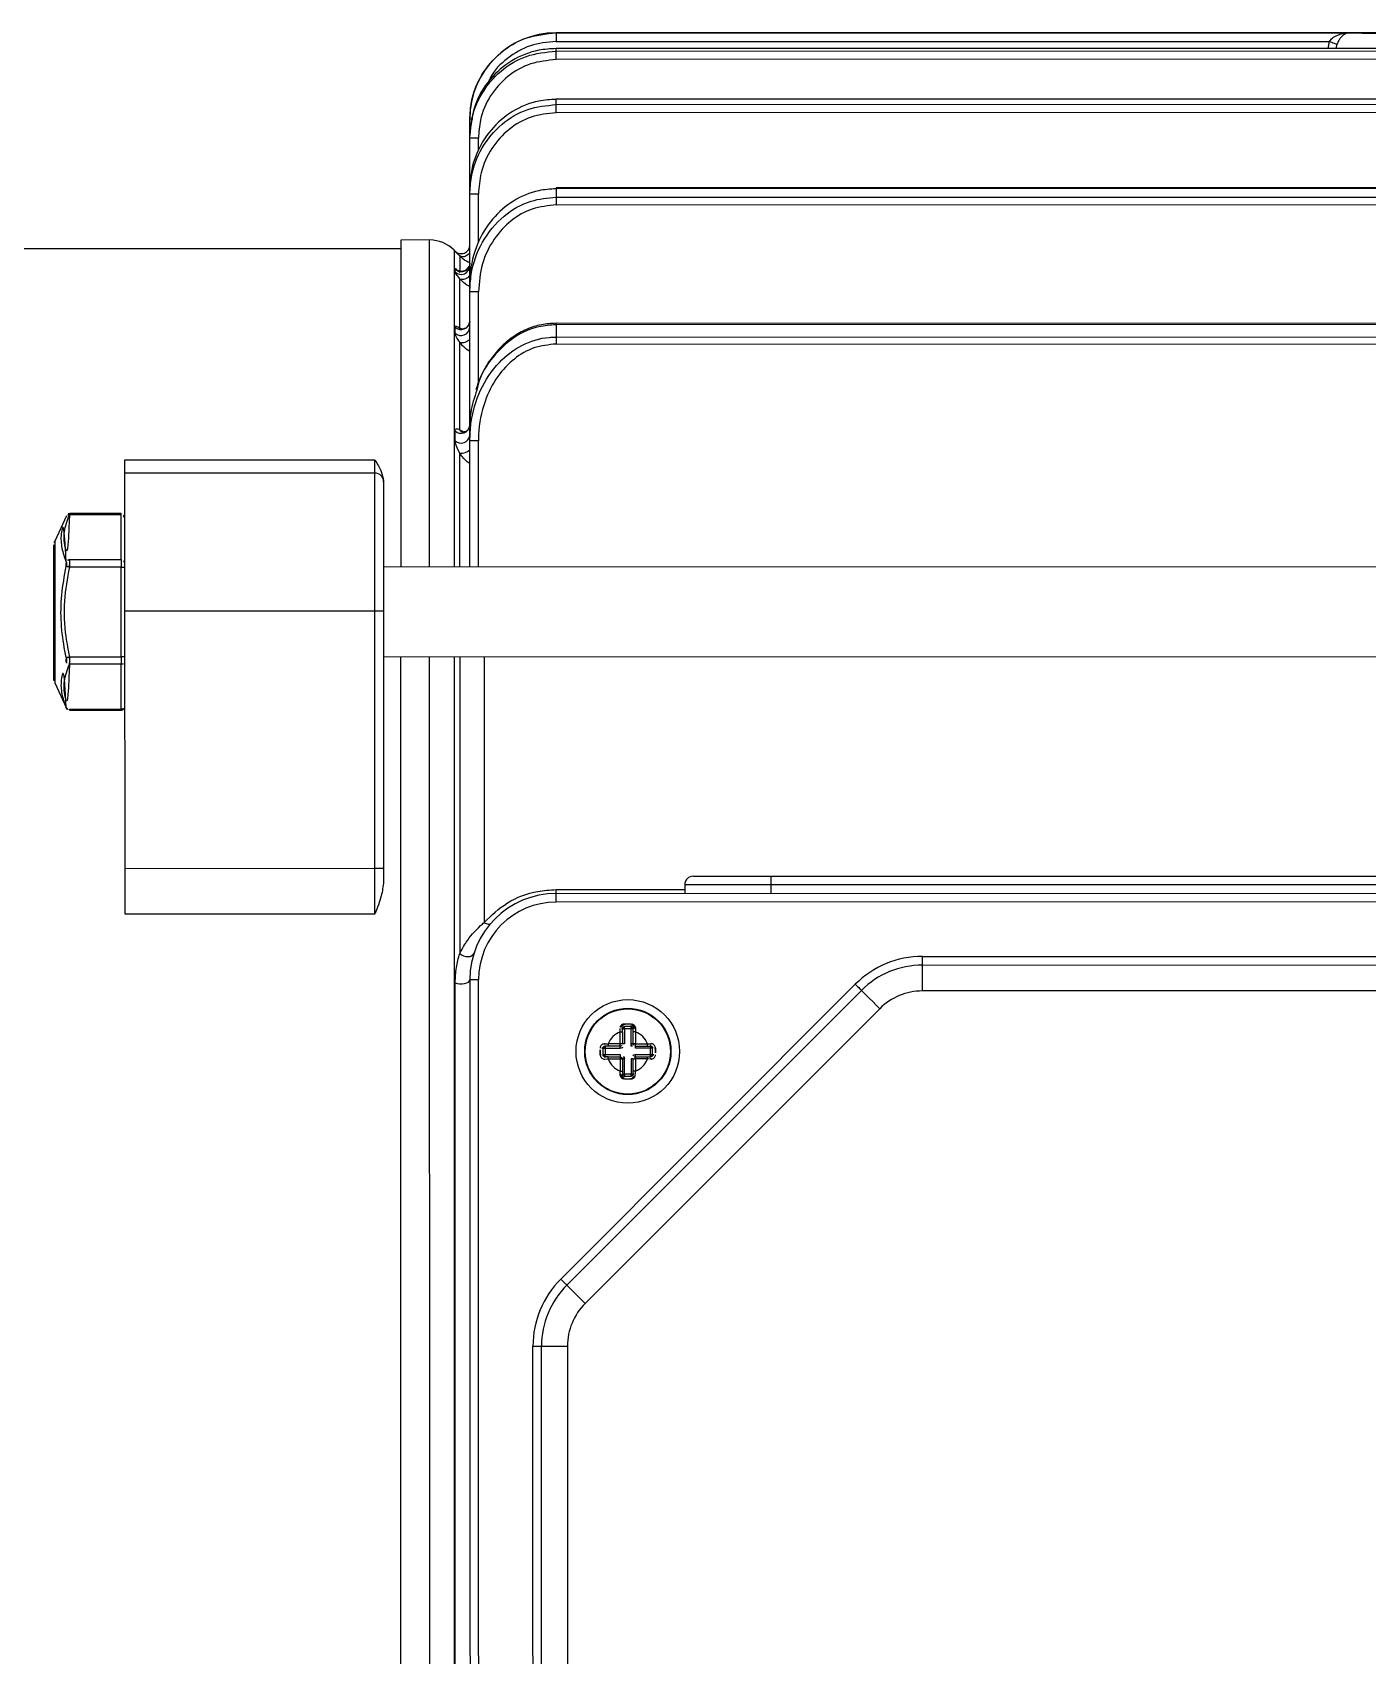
# Model space of a CAD drawing. Header units: millimetres. Extents: x 441156 to 441876, y 4514765 to 4515211.
# Drawn here: x 441241.9533 to 441242.0827, y 4514792.8756 to 4514793.0329 of the extents above; entities that cross this region are included whole.
import ezdxf

# ---------------------------------------------------------------- set-up
doc = ezdxf.new("R2010")
doc.units = ezdxf.units.MM
doc.layers.add('-LYNKA_PISCINA', color=7, linetype='Continuous', lineweight=18)
doc.layers.add('05 ESQUEMAS HIDRAULICOS nuevos_dwg _6_', color=7, linetype='Continuous', lineweight=18, true_color=0x767676)

# ---------------------------------------------------------------- blocks, each defined once
blk = doc.blocks.new('05 ESQUEMAS HIDRAULICOS nuevos_dwg_A$C47CE04E0-V10-01_ARQ_CUARTO DEPURADORA')
at = {"layer": '-LYNKA_PISCINA', "lineweight": 25}
for p, q in [((122.418902974883, 80.63122263722863), (96.81889877871622, 80.63122263722863)), ((96.81889877847473, 80.63100806045395), (104.180453877962, 80.63100806045395)), ((103.9757119231586, 80.4859184341417), (103.9877282195453, 80.55100968646866)), ((96.81889877847473, 79.96599158811432), (96.81889877847473, 80.01450976896149)), ((96.04611859849733, 79.8309974985109), (96.01889715722842, 79.8309974985109)), ((96.81889877847473, 79.10811981725556), (122.4189029746417, 79.10811981725556)), ((95.88233099511903, 78.41529330777985), (95.88233099511903, 78.44198277759416)), ((95.88233099511903, 77.84839353132112), (95.88233099511903, 77.90417155790196)), ((96.81889877847473, 77.81201607155663), (122.4189029746417, 77.81201607155663)), ((95.92517481378358, 76.9527093188749), (95.92517481378358, 77.76344126629695)), ((95.88233099511903, 76.85040018129213), (95.88233099511903, 76.94132259654863)), ((95.92517481378358, 75.68044370579584), (95.92517481378358, 76.73697254228456)), ((96.01889715722842, 75.68044370579584), (96.01889715722842, 76.8490732328878)), ((92.16289983323854, 74.64217922258241), (92.16289983323854, 75.88670781421524)), ((95.21889553598207, 75.27122280168396), (95.21889553598207, 72.88834533262117)), ((95.37889824441713, 56.33400237727029), (95.37889824441713, 74.84844333100182)), ((95.64635024598877, 56.33400237727029), (95.64635024598877, 74.84844333100182)), ((95.87262139848512, 74.84844333100182), (95.87262139848512, 56.33400237727029)), ((98.09089766076845, 72.81522309946878), (98.81089792779727, 72.81522309946878)), ((97.41290078691289, 71.37322543728214), (97.41197095445436, 71.40400155055387)), ((97.27011786035344, 71.26214920151097), (97.30089769891542, 71.26122272181374)), ((97.41290078691289, 71.2412227557884), (97.30089769891542, 71.2412227557884)), ((97.41197095445436, 70.97844450342518), (97.41290078691289, 71.00922024416789))]:
    blk.add_line(p, q, dxfattribs=at)
at = {"layer": '-LYNKA_PISCINA', "lineweight": 25, "flags": 128}
for points in [[(96.81889877871622, 80.63100806050636), (96.81889877871622, 80.55100968652026), (103.9877282197871, 80.55100968652026), (103.9991842325125, 80.54663768582333), (104.0103660638728, 80.54237148337366), (104.0210233743585, 80.53830793671749), (104.0308939035326, 80.53454539351718), (104.0397392328177, 80.53117177062238), (104.0473447854908, 80.52826753430672), (104.0535555894764, 80.52589973979453), (104.0582047517694, 80.52412650160912), (104.0489541108996, 80.48591843419463)], [(96.81889877847473, 80.46166977453096), (96.81889877847473, 80.48514059352739), (96.81889877847473, 80.4859184341417), (122.4189029746417, 80.4859184341417), (122.4189029746417, 80.48514059352739)], [(122.4189029746417, 80.46166977453096), (122.4189029746417, 80.38257143068178), (96.81889877847473, 80.38257143068178), (96.81889877847473, 80.46166977453096), (122.4189029746417, 80.46166977453096), (122.4189029746417, 80.48514059352739), (96.81889877847473, 80.48514059352739)], [(122.4189029746417, 79.96599158811432), (122.4189029746417, 79.88953074979646), (96.81889877847473, 79.88953074979646), (96.81889877847473, 79.96599158811432), (122.4189029746417, 79.96599158811432), (122.4189029746417, 80.01450976896149), (96.81889877847473, 80.01450976896149), (96.81889877847473, 80.01779100465639), (122.4189029746417, 80.01779100465639), (122.4189029746417, 80.01450976896149)], [(96.09889851144592, 77.388019921063), (96.09889851144592, 78.23021045493942), (96.01889715722842, 78.23021045493942), (96.01889715722842, 78.31197759675842), (96.01889715722842, 79.13439801502092), (96.01889715722842, 79.1853391246782), (96.01889715722842, 79.65393892097337), (96.01889715722842, 79.67849305438858), (96.01889715722842, 79.8309974985109), (96.01889715722842, 79.83122250604492)], [(96.09889851144592, 79.53346154260498), (96.09889851144592, 79.65393892097337), (96.01889715722842, 79.65393892097337)], [(96.09889851144592, 78.6876880245195), (96.09889851144592, 79.13439801502092), (96.01889715722842, 79.13439801502092)], [(122.4189029746417, 79.18542555141316), (122.4189029746417, 79.19311604070528), (96.81889877847473, 79.19311604070528), (96.81889877847473, 79.18542555141316), (96.81889877847473, 79.10811981725556), (96.81889877847473, 79.03622171449524), (122.4189029746417, 79.03622171449524), (122.4189029746417, 79.10811981725556), (122.4189029746417, 79.18542555141316), (96.81889877847473, 79.18542555141316)], [(95.64635024598877, 75.68044370579584), (95.64635024598877, 78.71122291850908), (95.37889824441713, 78.71122291850908), (95.37889824441713, 75.68044370579584)], [(95.88233099511903, 78.60754808950288), (95.88233099511903, 78.60779097843034), (95.87262139848512, 78.61749759483203), (95.87262139848512, 75.68044370579584)], [(96.01889715722842, 78.58924499320851), (96.0167990737323, 78.5870724039064), (96.00095019868652, 78.57340654897554), (95.98377214006227, 78.56296381521088), (95.966456990755, 78.55646541881426), (95.95019684366028, 78.55435690450531), (95.93611226609987, 78.55678579377992), (95.92517481378358, 78.56358370351654), (95.92517481378358, 78.41566285657747)], [(96.01889715722842, 78.49783083963257), (96.01545200876039, 78.47490391301972), (96.01198301843449, 78.46570840644699)], [(95.93156443170349, 77.88738763499123), (95.92517481378358, 77.89569354224068), (95.92517481378358, 78.35240295696123)], [(96.09889851144592, 75.68044370579584), (96.09889851144592, 76.8490732328878), (96.01889715722842, 76.8490732328878), (96.01889715722842, 76.97120538520676), (96.01889715722842, 78.23021045493942)], [(96.81889877847473, 77.92581772971018), (96.81889877847473, 77.81201607155663), (96.81889877847473, 77.7470112459646), (122.4189029746417, 77.7470112459646), (122.4189029746417, 77.81201607155663), (122.4189029746417, 77.92581772971018), (96.81889877847473, 77.92581772971018), (96.81889877847473, 77.94020778107507), (122.4189029746417, 77.94020778107507), (122.4189029746417, 77.92581772971018)], [(95.94348536065858, 76.93198850917679), (95.93500958017151, 76.93821421432358), (95.92517481378358, 76.9527093188749), (95.96372113755982, 76.93232602047784)], [(95.138900142229, 76.5512228624807), (95.138900142229, 76.67145437168939), (92.81889663270753, 76.67145437168939), (92.81889663270753, 76.5512228624807), (92.81889663270753, 75.27122280168396), (92.81889663270753, 72.88834533262117), (95.138900142229, 72.88834533262117), (95.21889553598207, 72.88834533262117), (95.21889553598207, 72.76633015441757)], [(95.21889553598207, 76.47972262072427), (95.21889553598207, 76.47122299837929), (95.21889553598207, 75.27122280168396), (95.138900142229, 75.27122280168396), (95.138900142229, 76.5512228624807), (92.81889663270753, 76.5512228624807)], [(92.28057132295412, 76.15679881143434), (92.17039213708681, 75.92051780390605), (92.17039213708681, 74.60836997794969), (92.28057132295412, 74.37208822536331)], [(92.78689489892764, 75.7494182007299), (92.78689489892764, 76.1651099340902), (92.3069881015186, 76.1651099340902)], [(92.78689489892764, 76.1651099340902), (92.78689489892764, 76.17582833933695), (92.30955706170839, 76.17582833933695)], [(92.3069881015186, 75.7494182007299), (92.78689489892764, 75.7494182007299), (92.78689489892764, 75.68013599681719), (92.3069881015186, 75.68013599681719), (92.30235682061951, 75.6811634318815), (92.29783282808107, 75.68216851520403), (92.29350553087036, 75.6831281499849), (92.28947625688355, 75.68402221965653), (92.28583441308778, 75.68483060765129), (92.28266344598572, 75.6855346875177), (92.28002892068665, 75.68612030315263), (92.27798448137086, 75.68657329845293)], [(92.81889663270753, 74.84875178503854), (92.78689489892764, 74.84875178503854), (92.78689489892764, 75.68013599681719), (92.81889663270753, 75.68013599681719)], [(123.3369217925434, 75.6264188008295), (123.282896142519, 75.68044370579584), (95.21889553598207, 75.68044370579584)], [(92.81889663270753, 72.88834533262117), (92.81889663270753, 72.4665463583456), (95.138900142229, 72.4665463583456), (95.138900142229, 72.88834533262117), (95.138900142229, 75.27122280168396), (92.81889663270753, 75.27122280168396)], [(92.27798448137086, 74.84231373834473), (92.28002892068665, 74.84276673364504), (92.28266344598572, 74.84335234927995), (92.28583441308778, 74.84405642914636), (92.28947625688355, 74.84486481714113), (92.29350553087036, 74.84575888681275), (92.29783282808107, 74.84671852159363), (92.30235682061951, 74.84772360491618), (92.3069881015186, 74.84875178503854), (92.78689489892764, 74.84875178503854), (92.78689489892764, 74.7794695811258), (92.3069881015186, 74.7794695811258)], [(92.3069881015186, 74.36377710270746), (92.78689489892764, 74.36377710270746), (92.78689489892764, 74.7794695811258)], [(95.21889553598207, 74.84844333100182), (123.282896142519, 74.84844333100182), (123.2988940291767, 74.86444345283371), (123.2988940291767, 74.89486640858514)], [(95.92517481378358, 74.84844333100182), (95.92517481378358, 72.09808534550531), (95.94157801202577, 72.08594611453873), (95.96091971925539, 72.07676774430139), (95.98178730539125, 72.07122004198891), (96.00264893106262, 72.06970906424385), (96.0219787173633, 72.07234507965906), (96.03836999467653, 72.07893586325508), (96.05062470964234, 72.08899861740929), (96.05784283212465, 72.1017987148748)], [(96.15144596627991, 74.84844333100182), (96.15144596627991, 72.38652116227014), (96.16126285127446, 72.38092503118378), (96.17084727815431, 72.37643829154833), (96.17998467019837, 72.37316525149208), (96.18846045068544, 72.37118116187914), (96.19607196382329, 72.37053221630913), (96.20265231660645, 72.37123331594331), (96.20804653695862, 72.37326881456241), (96.21212349466127, 72.37659102845055)], [(92.30955706170839, 74.35305944251878), (92.78689489892764, 74.35305944251878), (92.78689489892764, 74.36377710270746)], [(107.3549018912677, 72.65522262620789), (107.3549018912677, 72.73522249030931), (98.81089792779727, 72.73522249030931), (98.81089792779727, 72.81522309946878), (107.3549018912677, 72.81522309946878), (107.3549018912677, 72.73522249030931), (108.1549035125141, 72.73522249030931), (108.1549035125141, 72.65522262620789)], [(108.1549035125141, 72.69112399387222), (109.3469010405902, 72.69112399387222), (109.3469010405902, 72.65522262620789), (109.3469010405902, 72.57522276210648), (96.81889877847473, 72.57522276210648), (96.81889877847473, 72.65522262620789), (109.3469010405902, 72.65522262620789)], [(96.81889877847473, 72.65522262620789), (96.81889877847473, 72.69112399387222), (98.01089630655092, 72.69112399387222)], [(98.81089792779727, 72.65522262620789), (98.81089792779727, 72.73522249030931), (98.01089630655092, 72.73522249030931), (98.01089630655092, 72.65522262620789)], [(100.2142714076404, 71.99122315811974), (100.2142714076404, 72.07122302222116), (105.9515224509601, 72.07122302222116), (105.9515224509601, 71.99122315811974), (105.9515224509601, 71.75122282075745), (100.2142714076404, 71.75122282075745), (100.2142714076404, 71.99122315811974), (105.9515224509601, 71.99122315811974)], [(96.01889715722842, 59.32722321319444), (96.01545200876039, 59.33834991025788), (96.0054145865802, 59.34851883518559), (95.98964915803712, 59.35685379969937), (95.96951470903203, 59.3626369403587), (95.94673977426332, 59.36537018585069), (95.92329130700871, 59.36481847035748), (95.90118394426148, 59.36102873253685), (95.88233099511903, 59.35432768034799), (95.88233099511903, 71.82811802792413), (95.90118394426148, 71.82141697573525), (95.92329130700871, 71.81762723791462), (95.94673977426332, 71.81707552242145), (95.96951470903203, 71.81980876791341), (95.98964915803712, 71.82559190857275), (96.0054145865802, 71.83392687308654), (96.01545200876039, 71.84409579801422), (96.01889715722842, 71.8552224950777), (96.01889715722842, 59.32722321319444), (96.09889851144592, 59.32722321319444), (96.09889851144592, 71.8552224950777), (96.01889715722842, 71.8552224950777)], [(96.91721067956728, 69.02553743290764), (96.91612587503238, 69.02662447261675), (96.91290722421452, 69.02984349596365), (96.90767989686769, 69.03507082331046), (96.9006465487842, 69.0421060340391), (96.89206944040102, 69.05067829954488), (96.88229427865784, 69.06045830416542), (96.87167869142336, 69.07107016610964), (96.86064587167542, 69.08210596608978), (99.59201679757876, 71.81347689199313), (99.60304961732666, 71.80244071948393), (99.61366520456117, 71.79182885753971), (99.62344036630432, 71.78204885291917), (99.6320174746875, 71.7734769599424), (99.639050822771, 71.76644174921377), (99.6442781501178, 71.76121442186695), (99.64749680093568, 71.75799539852005), (99.64858160547062, 71.75690835881097)], [(97.43289814523501, 71.37322543728214), (97.43289814523501, 71.26122272181374), (97.41290078691289, 71.26122272181374), (97.30089769891542, 71.26122272181374), (97.30089769891542, 71.2412227557884), (97.27289543679993, 71.2412227557884), (97.27289543679993, 71.22122278976305), (97.41290078691289, 71.22122278976305), (97.41290078691289, 71.2412227557884), (97.41290078691289, 71.26122272181374), (97.41290078691289, 71.37322543728214), (97.43289814523501, 71.37322543728214), (97.43289814523501, 71.40122285652025), (97.45289550355716, 71.40122285652025), (97.45289550355716, 71.26122272181374), (97.43289814523501, 71.26122272181374)], [(97.5538240485553, 71.40400155055387), (97.55290017656128, 71.37322543728214), (97.53289685777466, 71.37322543728214), (97.53289685777466, 71.40122285652025), (97.51289949945252, 71.40122285652025), (97.51289949945252, 71.42122282254559), (97.45289550355716, 71.42122282254559)], [(97.53289685777466, 71.26122272181374), (97.51289949945252, 71.26122272181374), (97.51289949945252, 71.40122285652025), (97.45289550355716, 71.40122285652025), (97.45289550355716, 71.42122282254559)], [(97.55290017656128, 71.37322543728214), (97.55290017656128, 71.26122272181374), (97.53289685777466, 71.26122272181374), (97.53289685777466, 71.37322543728214)], [(97.30089769891542, 71.1212229596363), (97.30089769891542, 71.14122292566162), (97.27289543679993, 71.14122292566162), (97.27289543679993, 71.16122289168698), (97.25289807847778, 71.16122289168698), (97.25289807847778, 71.22122278976305), (97.27289543679993, 71.22122278976305), (97.27289543679993, 71.16122289168698), (97.41290078691289, 71.16122289168698), (97.41290078691289, 71.14122292566162)], [(97.55290017656128, 71.2412227557884), (97.66490326455873, 71.2412227557884), (97.66490326455873, 71.26122272181374), (97.69567714265627, 71.26214920151097)], [(97.66490326455873, 71.2412227557884), (97.69289956620973, 71.2412227557884), (97.69289956620973, 71.22122278976305), (97.55290017656128, 71.22122278976305), (97.55290017656128, 71.2412227557884), (97.55290017656128, 71.26122272181374), (97.66490326455873, 71.26122272181374)], [(97.55290017656128, 71.14122292566162), (97.55290017656128, 71.16122289168698), (97.69289956620973, 71.16122289168698), (97.69289956620973, 71.22122278976305)], [(97.69567714265627, 71.12029685246809), (97.66490326455873, 71.1212229596363), (97.66490326455873, 71.14122292566162), (97.69289956620973, 71.14122292566162), (97.69289956620973, 71.16122289168698), (97.71289692453188, 71.16122289168698), (97.71289692453188, 71.22122278976305), (97.69289956620973, 71.22122278976305)], [(97.27011786035344, 71.12029685246809), (97.30089769891542, 71.1212229596363), (97.41290078691289, 71.1212229596363), (97.41290078691289, 71.00922024416789), (97.43289814523501, 71.00922024416789), (97.43289814523501, 70.9812228249298)], [(97.30089769891542, 71.14122292566162), (97.41290078691289, 71.14122292566162), (97.41290078691289, 71.1212229596363), (97.43289814523501, 71.1212229596363), (97.43289814523501, 71.00922024416789)], [(97.51289949945252, 70.9812228249298), (97.45289550355716, 70.9812228249298), (97.45289550355716, 71.1212229596363), (97.43289814523501, 71.1212229596363)], [(97.5538240485553, 70.97844450342518), (97.55290017656128, 71.00922024416789), (97.53289685777466, 71.00922024416789), (97.53289685777466, 71.1212229596363), (97.51289949945252, 71.1212229596363), (97.51289949945252, 70.9812228249298), (97.53289685777466, 70.9812228249298), (97.53289685777466, 71.00922024416789)], [(97.53289685777466, 71.1212229596363), (97.55290017656128, 71.1212229596363), (97.55290017656128, 71.00922024416789)], [(97.66490326455873, 71.1212229596363), (97.55290017656128, 71.1212229596363), (97.55290017656128, 71.14122292566162), (97.66490326455873, 71.14122292566162)], [(97.43289814523501, 70.9812228249298), (97.45289550355716, 70.9812228249298), (97.45289550355716, 70.96122285890442), (97.51289949945252, 70.96122285890442), (97.51289949945252, 70.9812228249298)], [(96.68289886049072, 62.72259379345042), (96.60289750627321, 62.72259379345042), (96.60289750627321, 68.45985191482168), (96.68289886049072, 68.45985191482168)]]:
    blk.add_lwpolyline(points, dxfattribs=at)
for points in [[(86.50095925859254, 77.0912230627523), (90.418897729433, 78.63122305440766), (95.37889824441713, 78.63122305440766), (90.418897729433, 78.63122305440766)], [(97.08691702417175, 68.85583183336122), (97.05381260446353, 68.88893960583076), (97.0219718032245, 68.92077519166334), (96.99263439706604, 68.95011520552498), (96.96692095330994, 68.97583162951334), (96.94581494859497, 68.99693688917024), (96.9301329665546, 69.01261924373969), (96.92047105363648, 69.02227668630941), (96.91721067956728, 69.02553743290764), (99.64858160547062, 71.75690835881097), (99.65184197953981, 71.75364761221272), (99.6615038924579, 71.743990169643), (99.67718587449829, 71.72830781507355), (99.69829187921329, 71.70720255541664), (99.72400532296938, 71.68148613142831), (99.75334272912781, 71.65214611756664), (99.78518353036682, 71.62031053173406), (99.81828795007509, 71.58720275926454)], [(96.92289696267885, 62.72259379345042), (96.68289886049072, 62.72259379345042), (96.68289886049072, 68.45985191482168), (96.92289696267885, 68.45985191482168)]]:
    blk.add_lwpolyline(points, close=True, dxfattribs=at)
at = {"layer": '-LYNKA_PISCINA', "lineweight": 25}
for centre, radius in [((97.48289786294708, 71.19122285413495), 0.480000000000004), ((97.48289786294708, 71.19122285413495), 0.4000000000000057), ((97.48289786294707, 71.19122285413495), 0.394999999999996)]:
    blk.add_circle(centre, radius, dxfattribs=at)
for centre, radius, start, end in [((96.81889786294701, 79.83122285413494), 0.8000000000000114, 90, 180), ((95.64634952298762, 78.39122285413494), 0.3200000000000014, 45.0000000000045, 90), ((95.93889786294703, 78.6643599391248), 0.08000000000003803, 224.999999999996, 0), ((95.93889892816519, 78.664114736968), 0.0799982290714005, 224.9993489314581, 0.0008169549231467141), ((95.93878891188709, 78.47213579325361), 0.08011594423478861, 225.1944748537193, 359.2056794759296), ((95.93884668364504, 78.49925851722105), 0.08046448532979306, 225.3826920306116, 335.3574750342904), ((95.9522405094172, 78.43203163623852), 0.08410278499301628, 251.2271624389135, 322.4255566695779), ((95.93850453183077, 77.96183200761075), 0.08049965023113358, 225.7483616903864, 357.0451799172354), ((95.93847384661392, 77.90615206284153), 0.08054854273898139, 225.8126805485691, 356.8046168228633), ((95.94619967213022, 77.86052205416166), 0.09933138497439814, 257.7801270178921, 317.0432440251727), ((95.93800008498113, 77.0009091364584), 0.0815450998190731, 226.9466899788044, 352.7719114486509), ((95.93795463652829, 76.91019812301882), 0.0816687413786438, 227.0712382493894, 352.3534355679433), ((95.9397179597094, 76.85692024565213), 0.1208261339138928, 263.0868755676723, 310.9435515270899), ((95.13889786294698, 76.47122285413492), 0.08000000000002672, 0, 90), ((92.30243611602094, 76.13768183682049), 0.02780325685616297, 80.57703946211767, 151.5763497999183), ((92.30983270323188, 76.1438303464804), 0.03199775205203017, 90.74974040501252, 156.2115797202887), ((92.7889023757588, 76.13509444569178), 0.03008254488945095, 4.390735849144575, 93.82632152956018), ((92.78689786294703, 76.14382800839994), 0.03200000000001069, 0, 90), ((92.24289786294703, 75.88670804775546), 0.07999999999998562, 155.0000000000049, 180), ((92.3106314372945, 75.71359460705932), 0.03600838456603071, 95.80713604102782, 155.0462620415398), ((92.78890096847032, 75.71940114917477), 0.03008401068794529, 4.392084174885157, 93.82344861970105), ((92.31063022698577, 74.81529202196408), 0.03600711520700809, 204.9539621709171, 264.1945943534008), ((92.78890237575878, 74.80948506952427), 0.03008254488947518, 266.1736784704702, 355.6092641508009), ((92.24289786294703, 74.64217919377832), 0.0799999999999983, 180, 204.9999999999907), ((92.30243611602093, 74.39120519997718), 0.02780325685617107, 208.4236502000827, 279.4229605379386), ((92.30983192699179, 74.38505615960925), 0.03199682769424451, 203.7881113617885, 269.8493499542586), ((92.78890211675142, 74.39379282828745), 0.03008276425940194, 266.1742008229312, 355.6102663824876), ((92.78689786294703, 74.38505923313383), 0.03200000000001069, 269.9999999999996, 0), ((98.090897862947, 72.73522285413496), 0.0800000000000125, 90, 180), ((96.81889786294705, 71.85522285413494), 0.8000000000000114, 90, 180), ((96.81889786294705, 71.85522285413494), 0.7199999999999989, 90, 180), ((100.2142687128455, 71.19122285413492), 0.8799999999999955, 90, 135.0000000000007), ((100.2142687128455, 71.19122285413492), 0.7999999999999972, 90, 134.9999999999993), ((100.2142687128455, 71.19122285413492), 0.5599999999999739, 90, 135), ((97.48289786294708, 71.19122285413495), 0.1950000000000809, 111.0372212560703, 158.96277874396), ((97.41727520179028, 71.36375558250116), 0.0405940018266198, 67.36504885229864, 97.5080674815811), ((97.63310800902512, 71.4395191977405), 0.1811389093273668, 177.4784740472688, 185.7971855545979), ((97.33268699397881, 71.43951919774047), 0.1811389093330912, 354.2028144455946, 2.521525952660133), ((97.54852189557826, 71.36373980924685), 0.04060936639821152, 82.49777001749005, 112.6291136485703), ((97.48289786294708, 71.19122285413495), 0.194999999999985, 21.03722125603662, 68.96277874398598), ((97.2346279617271, 71.04213084169494), 0.1800214515798682, 84.17510553822824, 92.54626582664523), ((97.23462796172694, 71.34031483975502), 0.1800214515798093, 267.4537341734033, 275.8248944618232), ((97.31040238063588, 71.25684862646239), 0.04063174461224199, 172.5041699378416, 202.6172322374321), ((97.41289786294703, 71.26122285413491), 0.02000000000007418, 270.0000000001014, 2.035554996136651e-11), ((97.4128978629471, 71.26122285413499), 0.03999999999998494, 270.0000000000302, 359.9999999999691), ((97.41289786294702, 71.12122285413496), 0.03999999999999204, 359.9999999998979, 89.99999999983716), ((97.55289786294709, 71.26122285413496), 0.04000000000000625, 180.0000000000811, 269.9999999999386), ((97.5528978629471, 71.12122285413496), 0.04000000000007731, 90.00000000016284, 180.0000000000811), ((97.55289786294705, 71.26122285413499), 0.02000000000003865, 180, 269.9999999998775), ((97.65539262237326, 71.25684862646249), 0.04063174461276201, 337.3827677627189, 7.495830061898698), ((97.73116961858611, 71.04204078677671), 0.1801113032050051, 87.4558259416226, 95.82280269352869), ((97.73116961858624, 71.34040489467328), 0.1801113032049609, 264.1771973064332, 272.544174058346), ((97.3104011532561, 71.1255973122595), 0.04063051268545538, 157.3824370351202, 187.4958947104283), ((97.48289786294708, 71.19122285413495), 0.1950000000000482, 201.0372212560313, 248.962778743953), ((97.41289786294708, 71.12122285413496), 0.02000000000004992, 359.9999999998979, 90.00000000026462), ((97.55289786294705, 71.12122285413496), 0.02000000000005286, 90, 180), ((97.48289786294708, 71.19122285413495), 0.1950000000000064, 291.0372212560247, 338.9627787439653), ((97.65539384975304, 71.12559731225939), 0.04063051268599215, 352.5041052898341, 22.61756296475431), ((97.41727626507043, 71.0186874863119), 0.04059118121407794, 262.4898939502037, 292.634985184947), ((97.63310800902481, 70.94292648370954), 0.1811389093270542, 174.2028144454007, 182.5215259527442), ((97.33268699397912, 70.94292648370957), 0.1811389093327914, 357.478474047326, 5.797185554406471), ((97.54852083257461, 71.01870326376367), 0.04060654976390843, 247.3708546512351, 277.5042662135963), ((97.48289786294704, 68.45985200423644), 0.8799999999999962, 134.9999999999994, 180), ((97.48289786294704, 68.45985200423644), 0.7999999999999984, 134.9999999999989, 180), ((97.48289786294704, 68.45985200423644), 0.5599999999999948, 134.9999999999959, 180)]:
    blk.add_arc(centre, radius, start, end, dxfattribs=at)
for points, knots in [([(96.01889715722842, 79.8309974985109), (96.02212535017044, 79.88465166029157), (96.03074581478715, 80.02792804168348), (96.11987309558805, 80.24968463841884), (96.29676122406568, 80.45622036903477), (96.53835750984906, 80.60184855796138), (96.72362958949904, 80.62110576633869), (96.81889877847473, 80.63100806045395)], [0, 0, 0, 0, 0.1285474367093443, 0.3432690206625389, 0.5579915974003361, 0.7727138265211587, 1, 1, 1, 1]), ([(103.9877282195453, 80.55100968646866), (103.9967649871686, 80.56116904766861), (104.0193243786697, 80.58653088237149), (104.0759774871333, 80.618014700266), (104.1322699685657, 80.62958968111062), (104.1716137409678, 80.63097774676535), (104.1800723877395, 80.63100675228695), (104.1804538779621, 80.63100806045395)], [0, 0, 0, 0, 0.1758442350928762, 0.4389776420111418, 0.8798150147107905, 0.9945795825228899, 1, 1, 1, 1]), ([(104.180453877962, 80.63100806045395), (104.1802512472856, 80.63100624494302), (104.1747994027772, 80.63095739802858), (104.1544990212679, 80.62940574015708), (104.1244829572699, 80.61836774061963), (104.0946403875175, 80.59018921948444), (104.0733163372036, 80.5587502658862), (104.0634360668124, 80.53611252548934), (104.0582047515277, 80.52412650155884)], [0, 0, 0, 0, 0.004497294253057625, 0.1210011702604926, 0.4460945714877905, 0.6754269804858644, 0.828148043449294, 0.9999999999999999, 0.9999999999999999, 0.9999999999999999, 0.9999999999999999]), ([(104.180453877962, 80.63100806045395), (104.1851175008339, 80.63082013594516), (104.1959880801977, 80.6303820970334), (104.2477033789858, 80.62907492610842), (104.3304502637995, 80.62762811862319), (104.4196194063291, 80.62674219267298), (104.4772484229203, 80.62665529366807), (104.4988976531391, 80.6266226487146)], [0, 0, 0, 0, 0.1730430348318054, 0.4033512346905615, 0.6337269180335697, 0.8624038593145256, 0.9999999999999999, 0.9999999999999999, 0.9999999999999999, 0.9999999999999999]), ([(96.81889877847473, 80.48514059352739), (96.76523774120149, 80.48188768159322), (96.62247944330923, 80.47323372716903), (96.40181786648407, 80.38405619452509), (96.19608995912209, 80.20762561697734), (96.0488445832426, 79.9644020400947), (96.02914875844716, 79.77636540258055), (96.01889715722842, 79.67849305438858)], [0, 0, 0, 0, 0.12801796663198, 0.3405753586714832, 0.5533221760265159, 0.7675059068513094, 0.9999999999999999, 0.9999999999999999, 0.9999999999999999, 0.9999999999999999]), ([(96.81889877847473, 80.55100968646866), (96.73759205280986, 80.5432109277383), (96.57497903493336, 80.52761345185344), (96.36464156273236, 80.40106901364331), (96.23114685918561, 80.27479371357805), (96.1968590507178, 80.18554649516106), (96.19155393174928, 80.17173788118225)], [0, 0, 0, 0, 0.3141662137809204, 0.6283307527141105, 0.9424941499064411, 0.9999999999999999, 0.9999999999999999, 0.9999999999999999, 0.9999999999999999]), ([(96.01889715722842, 79.65393892097337), (96.02205983418942, 79.70757164351703), (96.03059668152804, 79.85233962657513), (96.11984149744258, 80.07725137201928), (96.29856027283247, 80.28706722872508), (96.54079966520733, 80.43291187078017), (96.72515804298132, 80.45197615480964), (96.81889877847473, 80.46166977453096)], [0, 0, 0, 0, 0.1278937744536354, 0.3452169290543532, 0.5622591820471085, 0.7774218523407793, 1, 1, 1, 1]), ([(96.81889877847473, 80.38257143068178), (96.73864079216996, 80.37465070011584), (96.5781372776445, 80.3588104684832), (96.36397092253094, 80.23545266719289), (96.20113775632088, 80.05350502868953), (96.11212444965209, 79.84822504347632), (96.10274539042301, 79.71044872682162), (96.09889851144592, 79.65393892097337)], [0, 0, 0, 0, 0.2115798866938923, 0.4231269307991549, 0.6357063177428607, 0.8505826998721663, 1, 1, 1, 1]), ([(96.81889877847473, 80.01450976896149), (96.76520422571365, 80.01116910933663), (96.62408818685849, 80.0023894356234), (96.40733549778267, 79.91304722586145), (96.20280688791897, 79.73805680375827), (96.06278207524369, 79.50053823045077), (96.02062655979681, 79.30448737526288), (96.01908542866023, 79.19831020043992), (96.01889715722842, 79.1853391246782)], [0, 0, 0, 0, 0.1261875278940978, 0.3316366963436066, 0.5378467336605697, 0.7499954190728334, 0.9694583288226155, 1, 1, 1, 1]), ([(96.01889715722842, 79.13439801502092), (96.02187359426986, 79.18797147935942), (96.03018185766264, 79.337513514481), (96.11986200089677, 79.57240847960004), (96.30449172519259, 79.79248228701002), (96.54878639656711, 79.9386304006733), (96.73008742171265, 79.9569953911903), (96.81889877847473, 79.96599158811432)], [0, 0, 0, 0, 0.1259151579201072, 0.3514726777616409, 0.5757552094338237, 0.7921812332876542, 1, 1, 1, 1]), ([(96.81889877847473, 79.88953074979646), (96.74063583727487, 79.88172113565122), (96.58416068321182, 79.86610696938284), (96.37474111359019, 79.74498357772501), (96.21211112636328, 79.56526363299304), (96.11500711855, 79.35142178409163), (96.10387862567835, 79.20149277710277), (96.09889851144592, 79.13439801502092)], [0, 0, 0, 0, 0.2025316465839153, 0.4049320165583126, 0.611081598747934, 0.825955042821038, 1, 1, 1, 1]), ([(96.81889877847473, 79.18542555141316), (96.76516099074303, 79.18191417626842), (96.62701405136814, 79.17288727453473), (96.41668730337351, 79.08313773871627), (96.21720527615446, 78.91070777156143), (96.07397593772393, 78.67208198060274), (96.02248297844515, 78.46000052804857), (96.01949989753625, 78.33685875557326), (96.01889715722842, 78.31197759675842)], [0, 0, 0, 0, 0.1227773059831905, 0.3156309509973839, 0.5100860043922719, 0.7179327519778708, 0.9430074794814195, 0.9999999999999999, 0.9999999999999999, 0.9999999999999999, 0.9999999999999999]), ([(96.01889715722842, 78.23021045493942), (96.02155723131094, 78.28369474423563), (96.02949056030133, 78.44320476149011), (96.12042545638361, 78.69841217357111), (96.31747916809431, 78.93889550010853), (96.566035481169, 79.08404605798106), (96.74041798382581, 79.10064808142761), (96.81889877847473, 79.10811981725556)], [0, 0, 0, 0, 0.1222425269881289, 0.3645726220858832, 0.6031474188128388, 0.8213966111535476, 1, 1, 1, 1]), ([(96.81889877847473, 79.03622171449524), (96.74404396135535, 79.02859276561108), (96.59444384913687, 79.01334602995533), (96.39344619096474, 78.89598770325547), (96.23190546364901, 78.72022503836779), (96.12045143220466, 78.49039498203265), (96.10614925904146, 78.31774069528736), (96.09889851144597, 78.23021045493942)], [0, 0, 0, 0, 0.1870533829458494, 0.3738330832458865, 0.5680486762118975, 0.781014396442125, 1, 1, 1, 1]), ([(95.92517481378358, 78.56358370351654), (95.91578369941669, 78.5731360303962), (95.89877789780746, 78.59043376200461), (95.88458408774379, 78.60504670034278), (95.88300744352881, 78.60679709475859), (95.88233099511903, 78.60754808950288)], [0, 0, 0, 0, 0.4131989586376436, 0.7482370293050097, 1, 1, 1, 1]), ([(96.01914153627199, 78.49953553247316), (96.01432725665683, 78.50119931774535), (95.983843384454, 78.5117343555216), (95.95326289777472, 78.53672946362276), (95.9305530778752, 78.55844169403763), (95.9251748137836, 78.56358370351654)], [0, 0, 0, 0, 0.1252102494216953, 0.7928274938310763, 1, 1, 1, 1]), ([(95.88233099511903, 78.44198277759416), (95.88333991861496, 78.44303691594624), (95.88535649497632, 78.44514386507663), (95.89624822926568, 78.43885035200167), (95.90619360771734, 78.4307988338636), (95.90904579690739, 78.42848977613312)], [0, 0, 0, 0, 0.4166082181612846, 0.8326917631351799, 1, 1, 1, 1]), ([(95.92517481378358, 78.35240295696123), (95.91456196681557, 78.36565962160722), (95.89644404955327, 78.38829098093571), (95.88388683400504, 78.40821640382839), (95.88274091889694, 78.41342872448043), (95.88233099511903, 78.41529330777985)], [0, 0, 0, 0, 0.4759550453464691, 0.8125354259983638, 1, 1, 1, 1]), ([(96.01135120919983, 78.46652200984818), (96.01111570075595, 78.4657598017773), (96.01076254049991, 78.46461513227305), (96.01026287971068, 78.46309865200423), (96.00969708472918, 78.4614830502381), (96.00886682407125, 78.45941727100873), (96.00724691637679, 78.4561342546024), (96.00383062696044, 78.4506659896168), (95.99895958787036, 78.44514839589598), (95.99355893727721, 78.44026555947923), (95.98790669530956, 78.43571208775954), (95.98104470881967, 78.43100088418517), (95.97273923188864, 78.42659923376532), (95.96514434696702, 78.4236070498177), (95.9577359041403, 78.42159346347829), (95.95116431846432, 78.42043673725539), (95.94501846026071, 78.4198786859915), (95.93995484446059, 78.4198093421729), (95.93557720615055, 78.41999410371903), (95.93211738017716, 78.42028582733238), (95.92934513672357, 78.4206749442775), (95.92725191858322, 78.42106262047878), (95.92553444388048, 78.42143521217483), (95.923681591313, 78.421892367484), (95.92173023691699, 78.42242319431944), (95.91983319791626, 78.42297704065885), (95.91777882558966, 78.42360761579694), (95.91606421674462, 78.42415792616941), (95.91471256366279, 78.42459354222032), (95.91377685078083, 78.42490449811487), (95.91291272954322, 78.42524581692878), (95.91209424223238, 78.42561712677984), (95.91139418903985, 78.4259591068757), (95.91059668870223, 78.42637200724195), (95.90964921414087, 78.42688850847149), (95.90883519934104, 78.42734418967919), (95.90840293667544, 78.4275812889963), (95.90820250226798, 78.4276839345275), (95.9083172448171, 78.42760024050334), (95.90864156467926, 78.42739157685801), (95.90896247975223, 78.4271829731401), (95.9093415876613, 78.4269316044537), (95.90991365054708, 78.42654289680365), (95.91057279100822, 78.42607854281664), (95.9113128157757, 78.42553771068648), (95.91203829238201, 78.42499636482339), (95.91304007632458, 78.4242487497873), (95.9143470386418, 78.42327157924151), (95.91593897948707, 78.42206447329733), (95.9174910091389, 78.42085649145113), (95.91901264094446, 78.41964399355079), (95.92085343422455, 78.41814816143396), (95.92302458631514, 78.41634759108214), (95.9255223449279, 78.4142397844959), (95.92800389480733, 78.41212419417757), (95.92965404874481, 78.41071051504267), (95.9304796271686, 78.41000339555605)], [0, 0, 0, 0, 0.007851995356128794, 0.01177799303419319, 0.01570399071225759, 0.02469714696313733, 0.03369030321401707, 0.05167661571577654, 0.0876492407192955, 0.1054749445611032, 0.123300648402911, 0.1589520560865265, 0.1872385813406875, 0.2155251065948486, 0.2390689429317892, 0.2626127792687297, 0.2811655023250224, 0.2997182253813151, 0.3120676987485381, 0.3244171721157611, 0.3346090043476374, 0.3397049204635755, 0.3448008365795137, 0.3509651511752184, 0.3571294657709232, 0.363293780366628, 0.3694580949623327, 0.3782193648650189, 0.3825999998163621, 0.3869806347677052, 0.3913612697190483, 0.3935515871947198, 0.3957419046703914, 0.3979322221460629, 0.4001225396217345, 0.4023128570974061, 0.4034080158352418, 0.4045031745730776, 0.4061033552450665, 0.4069034455810609, 0.4077035359170553, 0.4093037165890442, 0.410903897261033, 0.4141042586050108, 0.4173046199489884, 0.4205049812929661, 0.4237053426369438, 0.4301060653248993, 0.4365067880128546, 0.44290751070081, 0.4493082333887655, 0.4557089560767209, 0.4664079049194004, 0.4771068537620799, 0.4878058026047594, 0.4985047514474389, 0.4985047514474389, 0.4985047514474389, 0.4985047514474389]), ([(96.01889715722842, 78.28041693734987), (96.01501302833105, 78.28184496227156), (95.9863626857725, 78.29237844462233), (95.9554910141981, 78.31995102567495), (95.93218340418515, 78.34490062187255), (95.92517481378358, 78.35240295696123)], [0, 0, 0, 0, 0.09883321730566713, 0.7290194550234981, 1, 1, 1, 1]), ([(96.01859913400455, 77.95618406104909), (96.01864677985772, 77.95485019871369), (96.01892209541357, 77.94714264337227), (96.01341043393296, 77.92732072248529), (95.99713110570546, 77.90460743431035), (95.97322574878348, 77.88976238089788), (95.95015993307895, 77.88540955299491), (95.93455754116283, 77.88707531078055), (95.92788851829694, 77.88905356633722), (95.92554704079367, 77.89016192961482), (95.92615024339678, 77.88987915619201), (95.92615829042238, 77.88987538385254)], [0, 0, 0, 0, 0.03524878203568323, 0.2036806430859883, 0.3864206628717766, 0.5854231484517723, 0.7391077171418404, 0.8525297997495723, 0.9320997353853321, 0.9990941763755626, 1, 1, 1, 1]), ([(96.81894050172612, 77.93925783204895), (96.77300618862768, 77.9369205384821), (96.67913073922736, 77.93214383738075), (96.54254275352439, 77.8860786099358), (96.41334404650202, 77.8142205643585), (96.29706300601563, 77.71500091846787), (96.1972984747819, 77.59190710690669), (96.12057667573553, 77.45999793888288), (96.08934296053597, 77.36584109924216), (96.07546196512028, 77.32399559187753)], [0, 0, 0, 0, 0.1330129346931915, 0.2718370685902296, 0.4137908858710664, 0.5603390254165624, 0.7125009859476512, 0.8722286967600187, 1, 1, 1, 1]), ([(96.81889877847473, 77.92581772971018), (96.76511394385497, 77.92198272425753), (96.63158479711113, 77.9124617317795), (96.43055421876038, 77.8220259447117), (96.24334107799557, 77.65224559688338), (96.12168479563555, 77.47709233000774), (96.09250550715836, 77.35425859962199), (96.08452783159058, 77.32067561316356)], [0, 0, 0, 0, 0.1579307840119873, 0.3920875276982447, 0.6295791417813483, 0.8987261998279322, 1, 1, 1, 1]), ([(95.88233099511903, 77.90417155790196), (95.88309969316475, 77.90748217594613), (95.88463922638776, 77.91411261620314), (95.89797349138665, 77.91202446238108), (95.91299106603188, 77.90397916064526), (95.92271973100989, 77.89736313352151), (95.92517481378358, 77.89569354224068)], [0, 0, 0, 0, 0.3037424435177859, 0.6083293507111114, 0.9011597309402257, 1, 1, 1, 1]), ([(95.92517481378358, 77.76344126629695), (95.91313777571482, 77.78201459991885), (95.89330055803309, 77.81262372984173), (95.88301554200093, 77.83869499115819), (95.88245157104257, 77.84668523278346), (95.88233099511903, 77.84839353132112)], [0, 0, 0, 0, 0.5481750842572699, 0.903400688109392, 0.9999999999999999, 0.9999999999999999, 0.9999999999999999, 0.9999999999999999]), ([(96.01889715722842, 76.8490732328878), (96.02107802242013, 76.90247746732895), (96.02765649304351, 77.0635686657973), (96.10328410534966, 77.32180968546064), (96.26975361412286, 77.57571892274821), (96.4946536412952, 77.74787046400104), (96.68819055488268, 77.80812491988908), (96.79745044676169, 77.81137755999691), (96.81889877847473, 77.81201607155663)], [0, 0, 0, 0, 0.1158688815587011, 0.3495126779890291, 0.5736407012288965, 0.7631518719477396, 0.9535053794332026, 0.9999999999999999, 0.9999999999999999, 0.9999999999999999, 0.9999999999999999]), ([(96.01889715722842, 77.68143496084076), (96.01599006268748, 77.68258665486906), (95.98936500634494, 77.69313461537101), (95.95803677177993, 77.72388366327984), (95.9340710409817, 77.75273242710082), (95.92517481378358, 77.76344126629695)], [0, 0, 0, 0, 0.07155595698399657, 0.6553558405151194, 1, 1, 1, 1]), ([(96.81889877847473, 77.7470112459646), (96.74904902487118, 77.73961983051436), (96.60954055800896, 77.72485721526937), (96.42192187606481, 77.61287923668628), (96.26290173399892, 77.44327351113864), (96.14215632208101, 77.2030944491633), (96.10123008842538, 76.99259921738155), (96.09921717112654, 76.86868911723337), (96.09889851144592, 76.8490732328878)], [0, 0, 0, 0, 0.1640544770517238, 0.327660262128701, 0.5020516805183259, 0.7075095473031515, 0.9536966003140709, 0.9999999999999999, 0.9999999999999999, 0.9999999999999999, 0.9999999999999999]), ([(96.08452783159058, 77.32067561316356), (96.06117785193248, 77.25222285876154), (96.02239569378264, 77.13852916027068), (96.01989302001876, 77.01883430631254), (96.01889715722842, 76.97120538520676)], [0, 0, 0, 0, 0.6020804610161344, 1, 1, 1, 1]), ([(95.88233099511903, 76.94132259654863), (95.88297327830448, 76.94688359301598), (95.8842620226339, 76.95804175942312), (95.89656064547009, 76.96344550815462), (95.91193062912535, 76.95959314615637), (95.9221476963581, 76.95428270025364), (95.9251748137836, 76.9527093188749)], [0, 0, 0, 0, 0.3018120549874507, 0.6055873534510301, 0.8831432378767888, 1, 1, 1, 1]), ([(96.01887927583496, 76.99026248025758), (96.01888469324594, 76.99015179395963), (96.01893469269832, 76.98913022584928), (96.01820942013293, 76.9804113851715), (96.01190873016, 76.96298722593886), (95.99471748430693, 76.94265478312525), (95.97003187652733, 76.93161887173632), (95.95160722816756, 76.93084615678784), (95.94275868515267, 76.9325541361275), (95.9404688090312, 76.93350631911918), (95.94088463078862, 76.93330674418974), (95.94092236093323, 76.93328863549095)], [0, 0, 0, 0, 0.01258293906973708, 0.1161329769552891, 0.2640801040270828, 0.4785599637300477, 0.6920154521518647, 0.8410878798096476, 0.9288662528539563, 0.9935455840863845, 0.9999999999999999, 0.9999999999999999, 0.9999999999999999, 0.9999999999999999]), ([(95.92517481378358, 76.73697254228456), (95.91012472145573, 76.76586347884906), (95.88772149889844, 76.80886986496576), (95.8836630493723, 76.84013757193922), (95.88233099511903, 76.85040018129213)], [0, 0, 0, 0, 0.6717824763537767, 0.9999999999999999, 0.9999999999999999, 0.9999999999999999, 0.9999999999999999]), ([(96.01889715722842, 76.6410716490732), (96.01712686747636, 76.64184926828892), (95.98777877127479, 76.65474074186001), (95.95711027776821, 76.69154680885015), (95.93299833396766, 76.72584418847167), (95.92517481378358, 76.73697254228456)], [0, 0, 0, 0, 0.04156191333382173, 0.6890188622608227, 1, 1, 1, 1]), ([(95.138900142229, 76.67145437168939), (95.13912656435545, 76.6710873185498), (95.16017714664004, 76.63696219818137), (95.2013725721773, 76.57530109152701), (95.21350644225888, 76.50911726781791), (95.21889553598209, 76.47972262072427)], [0, 0, 0, 0, 0.00600762252323452, 0.5585317754059902, 1, 1, 1, 1]), ([(95.138900142229, 76.67145437168939), (95.13912656435545, 76.6710873185498), (95.16017714664004, 76.63696219818137), (95.2013725721773, 76.57530109152701), (95.21350644225888, 76.50911726781791), (95.21889553598209, 76.47972262072427)], [0, 0, 0, 0, 0.00600762252323452, 0.5585317754059902, 1, 1, 1, 1]), ([(92.27798448137086, 75.72878605294093), (92.27357039975809, 75.73933656224753), (92.25146846754178, 75.79216445760552), (92.22585688450994, 75.88958427445634), (92.2284865055669, 76.02130729277742), (92.26136966357616, 76.10741057352975), (92.27798448137086, 76.15091583299501)], [0, 0, 0, 0, 0.07521020544344088, 0.3765881577424746, 0.6850097497544229, 1, 1, 1, 1]), ([(92.3069881015186, 76.1651099340902), (92.28771919012749, 76.11281614754908), (92.2485865551093, 76.00661431699933), (92.26080710118865, 75.86565420540308), (92.29455465223086, 75.78071276904127), (92.3069881015186, 75.7494182007299)], [0, 0, 0, 0, 0.3799074450777652, 0.7715422572237813, 1, 1, 1, 1]), ([(92.27798448137086, 76.15091583299501), (92.27899032134462, 76.15319060060686), (92.28064845494437, 76.15694056949579), (92.28060165465973, 76.15683455574715), (92.2805832438831, 76.15679285096985)], [0, 0, 0, 0, 0.6066097290962191, 1, 1, 1, 1]), ([(92.30955706170839, 76.17478972840172), (92.30962590333978, 76.17504788401473), (92.30986473384198, 76.1759434966472), (92.30852523578383, 76.17087935919331), (92.30720961526744, 76.1659413559199), (92.3069881015186, 76.1651099340902)], [0, 0, 0, 0, 0.2519395830496974, 0.8740475195851494, 1, 1, 1, 1]), ([(92.27798448137086, 74.84231373834473), (92.27357039401257, 74.86318683808311), (92.25146808984816, 74.96770302949946), (92.22585702381603, 75.16086849635), (92.22848642839232, 75.42459146460438), (92.26136965263584, 75.59863482331811), (92.27798448137086, 75.68657329845293)], [0, 0, 0, 0, 0.07520891693402605, 0.3765875532154317, 0.6850098713592329, 1, 1, 1, 1]), ([(92.3069881015186, 75.68013599681719), (92.28771921860746, 75.57554823468428), (92.24858661920278, 75.36314406901158), (92.26080678887551, 75.08122707720536), (92.2945546480275, 74.91134140338302), (92.3069881015186, 74.84875178503854)], [0, 0, 0, 0, 0.3799083896659299, 0.7715446137617588, 1, 1, 1, 1]), ([(92.27798448137086, 75.68657329845293), (92.27892592559552, 75.69168283714693), (92.28080973383489, 75.70190690654933), (92.28102645990755, 75.71587037160106), (92.27968448950293, 75.72443434650437), (92.27831845667309, 75.72793113792909), (92.27798448137086, 75.72878605294093)], [0, 0, 0, 0, 0.302925698729233, 0.6061473555733531, 0.9037087154253335, 1, 1, 1, 1]), ([(92.3069881015186, 75.7494182007299), (92.30795618980231, 75.74433889959974), (92.30989283629744, 75.73417783175461), (92.30999755645968, 75.71112198803714), (92.30853992783808, 75.69220906442503), (92.30721171031148, 75.68187565288598), (92.3069881015186, 75.68013599681719)], [0, 0, 0, 0, 0.3131329352906955, 0.6264178709862158, 0.9371065000674109, 0.9999999999999999, 0.9999999999999999, 0.9999999999999999, 0.9999999999999999]), ([(92.27798448137086, 74.37797120380264), (92.27357038997845, 74.38829377176386), (92.25146784601964, 74.43998164857639), (92.2258570690274, 74.53572986611222), (92.22848627873277, 74.66772671390514), (92.26136965317855, 74.75566753708273), (92.27798448137086, 74.80010098385677)], [0, 0, 0, 0, 0.07520791550266254, 0.3765862803173206, 0.6850106772851559, 1, 1, 1, 1]), ([(92.3069881015186, 74.7794695811258), (92.28771919869287, 74.72717582505994), (92.2485867404188, 74.62097448885775), (92.26080682289536, 74.4800150491116), (92.29455464246814, 74.39507202978201), (92.3069881015186, 74.36377710270746)], [0, 0, 0, 0, 0.3799103204864602, 0.7715449550388929, 1, 1, 1, 1]), ([(92.27798448137086, 74.80010098385677), (92.27892592184531, 74.80308164902168), (92.2808098707207, 74.8090463604801), (92.28102646273216, 74.82251296453195), (92.27968455084054, 74.83412616377308), (92.2783184584907, 74.84070529667638), (92.27798448137086, 74.84231373834473)], [0, 0, 0, 0, 0.3029087863148764, 0.6061611783380311, 0.9037157660905776, 1, 1, 1, 1]), ([(92.3069881015186, 74.84875178503854), (92.30795619783466, 74.84002554065025), (92.30989287774861, 74.82256865960433), (92.30999745168114, 74.79911475754082), (92.30854031079107, 74.78571958289824), (92.30721171408575, 74.78036996161313), (92.3069881015186, 74.7794695811258)], [0, 0, 0, 0, 0.3131429732803461, 0.6264435639983391, 0.9371277127922527, 0.9999999999999999, 0.9999999999999999, 0.9999999999999999, 0.9999999999999999]), ([(92.2805832438831, 74.37209418582779), (92.28065023109582, 74.3719424141004), (92.28090392747092, 74.37136761876961), (92.2796603917208, 74.37419015186855), (92.27831368393932, 74.3772284838784), (92.27798448137086, 74.37797120380264)], [0, 0, 0, 0, 0.2132643952087035, 0.8076825682985643, 1, 1, 1, 1]), ([(92.3069881015186, 74.36377710270746), (92.30803225714071, 74.35984319037605), (92.30969927373116, 74.35356261592649), (92.309595744265, 74.35395349590448), (92.30955706170839, 74.35409954357011)], [0, 0, 0, 0, 0.6263618659380976, 0.9999999999999999, 0.9999999999999999, 0.9999999999999999, 0.9999999999999999]), ([(95.21889553598207, 72.76633015441757), (95.21350460258203, 72.72135807728655), (95.20136664575286, 72.62010119091372), (95.16019574108775, 72.52218661887818), (95.1391265657377, 72.4671379483308), (95.138900142229, 72.4665463583456)], [0, 0, 0, 0, 0.4414725986387618, 0.9939976894295278, 0.9999999999999999, 0.9999999999999999, 0.9999999999999999, 0.9999999999999999]), ([(95.21889553598207, 72.76633015441757), (95.21350460258203, 72.72135807728655), (95.20136664575286, 72.62010119091372), (95.16019574108775, 72.52218661887818), (95.1391265657377, 72.4671379483308), (95.138900142229, 72.4665463583456)], [0, 0, 0, 0, 0.4414725986387618, 0.9939976894295278, 0.9999999999999999, 0.9999999999999999, 0.9999999999999999, 0.9999999999999999]), ([(96.15144596627991, 72.38652116227014), (96.21907035165222, 72.4516040967729), (96.3546569431908, 72.58209509063512), (96.60190221550062, 72.67809543371604), (96.76153490001515, 72.68767984373888), (96.81889877847473, 72.69112399387222)], [0, 0, 0, 0, 0.3893004091717208, 0.7805455868255565, 1, 1, 1, 1]), ([(95.92517481378358, 72.09808534550531), (95.94382404643207, 72.13365688537974), (95.98980811690068, 72.22136688541534), (96.07262496849502, 72.31643531917805), (96.14037072794443, 72.37667331159577), (96.15144596627991, 72.38652116227014)], [0, 0, 0, 0, 0.3633474084833182, 0.8959185158558726, 1, 1, 1, 1]), ([(95.88233099511903, 71.82811802792413), (95.88455230135646, 71.87610941501093), (95.88906935282138, 71.97370044577258), (95.9130081598478, 72.05617068801159), (95.92517481378358, 72.09808534550531)], [0, 0, 0, 0, 0.4917602233753551, 1, 1, 1, 1]), ([(97.45214448503297, 71.44748835432392), (97.44794411626289, 71.44712728521347), (97.43954502758093, 71.44640528873056), (97.42819980862663, 71.4402344548057), (97.41919456719765, 71.4309173329721), (97.41290778407829, 71.41848407217887), (97.4122924991706, 71.40897233519526), (97.41197095445436, 71.40400155055387)], [0, 0, 0, 0, 0.1883311734469453, 0.3765884173362152, 0.568560758779514, 0.7745320799292176, 1, 1, 1, 1]), ([(97.45289550355716, 71.42122282254559), (97.4517946156751, 71.42116786628914), (97.44841928657914, 71.42099937006492), (97.4427477363277, 71.41893548223247), (97.43732152999232, 71.41439607868529), (97.43362963677565, 71.40826582579606), (97.4331421059679, 71.40357176672762), (97.43289814523501, 71.40122285652025)], [0, 0, 0, 0, 0.1021619577467647, 0.3132291980890851, 0.5452810568052602, 0.7724583454132207, 1, 1, 1, 1]), ([(97.45214448503297, 71.44748835432392), (97.46548325730362, 71.44739821664608), (97.48598922182133, 71.44725964617001), (97.50648639756093, 71.44742912019602), (97.5136505179767, 71.44748835432392)], [0, 0, 0, 0, 0.6504825588254383, 1, 1, 1, 1]), ([(97.53289685777466, 71.40122285652025), (97.53266043499042, 71.40354480262448), (97.53219882838088, 71.40807831521396), (97.52889219172098, 71.41374377450893), (97.5243868895966, 71.41793664451879), (97.51891233941284, 71.4206930543998), (97.51490392669625, 71.42104622018942), (97.51289949945252, 71.42122282254559)], [0, 0, 0, 0, 0.224772033447277, 0.4388589560909922, 0.6303342434408923, 0.8151467511231612, 0.9999999999999999, 0.9999999999999999, 0.9999999999999999, 0.9999999999999999]), ([(97.5538240485553, 71.40400155055387), (97.55348087109986, 71.40908245261635), (97.55279395873063, 71.41925251017041), (97.54551007624615, 71.43275066461065), (97.53461399974576, 71.44249583138829), (97.52320113273298, 71.447019927309), (97.51616946881606, 71.44736480786618), (97.5136505179767, 71.44748835432392)], [0, 0, 0, 0, 0.2305603012939876, 0.4614951252781795, 0.683185011912831, 0.8865074625872393, 1, 1, 1, 1]), ([(97.27011786035344, 71.26214920151097), (97.26503751139946, 71.26180650063027), (97.2548676877529, 71.26112048328153), (97.24136809837698, 71.2538366438869), (97.23162383403478, 71.24293875426987), (97.22709777814248, 71.23152571472048), (97.22675362336929, 71.22449403019826), (97.22663031152528, 71.22197455334528)], [0, 0, 0, 0, 0.2305276754615413, 0.4614694436035772, 0.6831998747234815, 0.8864894208300313, 1, 1, 1, 1]), ([(97.22663031152528, 71.16047112810475), (97.2267223700137, 71.17380965512736), (97.2268638900604, 71.19431476008101), (97.22669080509127, 71.21481105465922), (97.22663031152528, 71.22197455334528)], [0, 0, 0, 0, 0.6504978663963957, 1, 1, 1, 1]), ([(97.22663031152528, 71.16047112810475), (97.22699135546114, 71.15627004846304), (97.22771318018759, 71.14787095111785), (97.23388533505401, 71.13652582337224), (97.24320121692638, 71.12751808754247), (97.25563727360296, 71.12123587594681), (97.26514790242184, 71.12061913962857), (97.27011786035344, 71.12029685246809)], [0, 0, 0, 0, 0.1883566215129007, 0.3765759601397047, 0.5685958650548767, 0.7745616569605488, 1, 1, 1, 1]), ([(97.27289543679993, 71.2412227557884), (97.27057529003018, 71.24098452231746), (97.26604301040803, 71.24051914628186), (97.26037616900919, 71.23721645901317), (97.25618289685956, 71.2327128771151), (97.25342494446346, 71.22723882211133), (97.25307376945152, 71.22322892151183), (97.25289807847778, 71.22122278976305)], [0, 0, 0, 0, 0.2246625620360731, 0.4388660084055384, 0.6302243286932332, 0.8150032162310991, 1, 1, 1, 1]), ([(97.25289807847778, 71.16122289168698), (97.2529533619251, 71.16012111264251), (97.25312272745116, 71.15674571916404), (97.2551873144268, 71.15107547052594), (97.25972375442325, 71.14564797613075), (97.26585458936296, 71.14195699772796), (97.27054781106797, 71.14146768689065), (97.27289543679993, 71.14122292566162)], [0, 0, 0, 0, 0.1022514553705698, 0.3132559993429188, 0.5452641001602465, 0.7725337163193355, 1, 1, 1, 1]), ([(97.71289692453188, 71.22122278976305), (97.71284165513516, 71.2223246958393), (97.71267235129932, 71.22570010676407), (97.7106075748179, 71.2313702859407), (97.7060712595758, 71.23679770872594), (97.69994041092025, 71.24048868287689), (97.69524719103266, 71.24097799427756), (97.69289956620975, 71.2412227557884)], [0, 0, 0, 0, 0.1022628637859412, 0.3132564517575568, 0.5452643997321064, 0.772533866170046, 1, 1, 1, 1]), ([(97.69289956620973, 71.14122292566162), (97.69521971425823, 71.14146115849412), (97.69975199637827, 71.14192653328249), (97.70541882034269, 71.14522922925623), (97.70961222345551, 71.14973286018838), (97.71236993146448, 71.15520703900621), (97.71272119802687, 71.15921689799981), (97.71289692453188, 71.16122289168698)], [0, 0, 0, 0, 0.2246628196942648, 0.4388665117267019, 0.6302250514770359, 0.8150143898817479, 1, 1, 1, 1]), ([(97.73916469148438, 71.22197455334528), (97.73880364760893, 71.22617563343859), (97.73808182300323, 71.23457473168666), (97.73190966722552, 71.24591985261893), (97.72259378896925, 71.25492761548419), (97.71015770250709, 71.26120972243947), (97.70064709648096, 71.26182675765156), (97.69567714265627, 71.26214920151097)], [0, 0, 0, 0, 0.188356481857528, 0.3765756809307466, 0.5685954434744364, 0.77456108266857, 1, 1, 1, 1]), ([(97.69567714265627, 71.12029685246809), (97.70075749561173, 71.12063939819201), (97.71092734408694, 71.12132510608257), (97.72442690108764, 71.1286090633473), (97.7341711698352, 71.13950692092334), (97.73869722476256, 71.15091996749007), (97.73904137961281, 71.15795165145238), (97.73916469148438, 71.16047112810475)], [0, 0, 0, 0, 0.2305270892812266, 0.4614690333535904, 0.6831996333866703, 0.8864893343582182, 1, 1, 1, 1]), ([(97.73916469148438, 71.22197455334528), (97.73907263299597, 71.2086360263227), (97.73893111294932, 71.18813092136901), (97.7391041979184, 71.16763462679081), (97.73916469148438, 71.16047112810475)], [0, 0, 0, 0, 0.6504978663963957, 1, 1, 1, 1]), ([(97.41197095445436, 70.97844450342518), (97.41231411524217, 70.97336347263813), (97.41300098608819, 70.96319327825823), (97.42028492671892, 70.9496950171427), (97.43118100327477, 70.93994984998811), (97.44259387027539, 70.93542575414996), (97.44962553419327, 70.93508087358622), (97.45214448503297, 70.93495732712609)], [0, 0, 0, 0, 0.2305645133475531, 0.4614980731523033, 0.6831867462159901, 0.8865080838661358, 1, 1, 1, 1]), ([(97.43289814523501, 70.9812228249298), (97.43313694937021, 70.97890085508651), (97.43360317484438, 70.97436759401013), (97.43690886694753, 70.96870406232546), (97.44140835002706, 70.96450738078836), (97.4468829180266, 70.96175287771855), (97.45089116112963, 70.96139954482285), (97.45289550355716, 70.96122285890445)], [0, 0, 0, 0, 0.2248247482082246, 0.4389330391234659, 0.6302973466600779, 0.8151283006995402, 1, 1, 1, 1]), ([(97.5136505179767, 70.93495732712609), (97.50031174535748, 70.9350477045283), (97.4798057797278, 70.93518664354139), (97.45930860534808, 70.9350167187926), (97.45214448503297, 70.93495732712609)], [0, 0, 0, 0, 0.6504825405497431, 1, 1, 1, 1]), ([(97.51289949945252, 70.96122285890442), (97.51400038573816, 70.96127781723473), (97.51737570993949, 70.96144631981733), (97.52304740357796, 70.96351014366432), (97.52847324764328, 70.96804997726863), (97.53216545308669, 70.97417988420189), (97.53265292264349, 70.9788738918443), (97.53289685777466, 70.9812228249298)], [0, 0, 0, 0, 0.1021621968839227, 0.3132299312850991, 0.5452894029488103, 0.7724578127916285, 1, 1, 1, 1]), ([(97.5136505179767, 70.93495732712609), (97.51785088753685, 70.93531839578753), (97.52624997779859, 70.93604039137263), (97.53759518483014, 70.94221123207353), (97.54660054951363, 70.95152840561501), (97.55288714543765, 70.96396190788552), (97.55350248103453, 70.97347373082903), (97.5538240485553, 70.97844450342518)], [0, 0, 0, 0, 0.1883302422479147, 0.3765865553036969, 0.5685579475442961, 0.7745331947500131, 1, 1, 1, 1])]:
    blk.add_open_spline(points, degree=3, knots=knots, dxfattribs=at)

msp = doc.modelspace()

# ---------------------------------------------------------------- block references
at = {"layer": '05 ESQUEMAS HIDRAULICOS nuevos_dwg _6_', "color": 7, "lineweight": 25, "xscale": 0.01045519160391327, "yscale": 0.01045519160391327, "zscale": 0.01045519160391327, "rotation": 0.007079741070275432}
msp.add_blockref('05 ESQUEMAS HIDRAULICOS nuevos_dwg_A$C47CE04E0-V10-01_ARQ_CUARTO DEPURADORA', (441240.9919382658, 4514792.189734297, -5.307373365237567e-07), dxfattribs=at)

doc.saveas('drawing.dxf')
